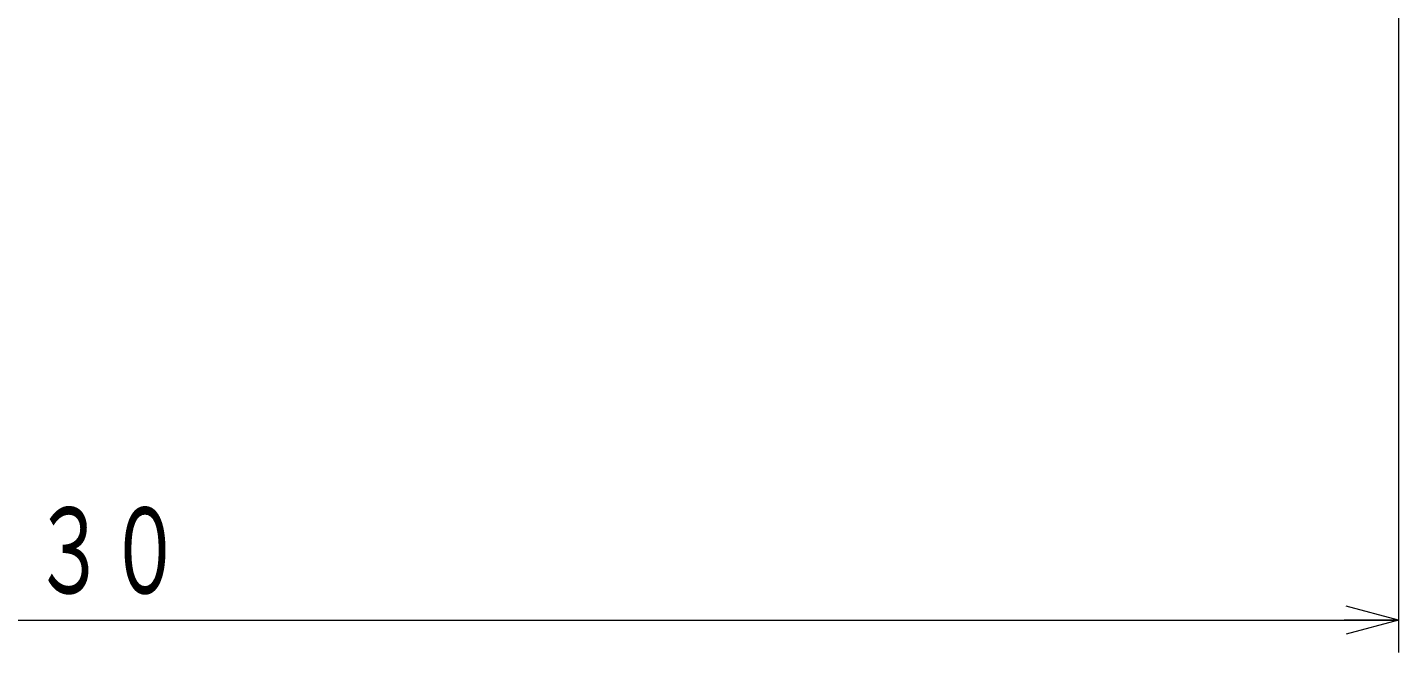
# Model space of a CAD drawing. Header units: millimetres. Extents: x 15 to 405, y 9 to 283.
# Drawn here: x 273.9 to 337, y 88.9 to 117.7 of the extents above; entities that cross this region are included whole.
import ezdxf
from ezdxf.enums import TextEntityAlignment as Align

# ---------------------------------------------------------------- set-up
doc = ezdxf.new("R2010")
doc.units = ezdxf.units.MM
doc.linetypes.add('実線', pattern=[0])
doc.layers.add('GR1', color=1, linetype='実線', lineweight=25)
doc.styles.add('FX_VECTOR', font='MONOTXT.SHX', dxfattribs={"bigfont": 'BigFont.shx'})

# ---------------------------------------------------------------- blocks, each defined once
blk = doc.blocks.new('FXTIP_ARROW_E')
at = {"color": 0, "linetype": 'Continuous', "lineweight": -2}
for q in [(-0.966, 0.259), (-1, 0), (-0.966, -0.259)]:
    blk.add_line((0, 0), q, dxfattribs=at)

msp = doc.modelspace()

# ---------------------------------------------------------------- linework, layer by layer
at = {"layer": 'GR1', "color": 7, "lineweight": 13}
for p, q in [((337.038, 131.764), (337.038, 88.887)), ((188.125, 90.387), (337.038, 90.387))]:
    msp.add_line(p, q, dxfattribs=at)

# ---------------------------------------------------------------- block references
at = {"layer": 'GR1', "color": 7, "lineweight": 13, "xscale": 2.5, "yscale": 2.5, "rotation": 360}
msp.add_blockref('FXTIP_ARROW_E', (337.038, 90.387), dxfattribs=at)

# ---------------------------------------------------------------- texts
at = {"layer": 'GR1', "color": 7, "lineweight": 13, "style": 'FX_VECTOR', "width": 0.984242}
msp.add_text('３０', height=4.5, rotation=0, dxfattribs=at).set_placement((274.067, 91.187), (281.027, 91.187), align=Align.FIT)

doc.saveas('drawing.dxf')
